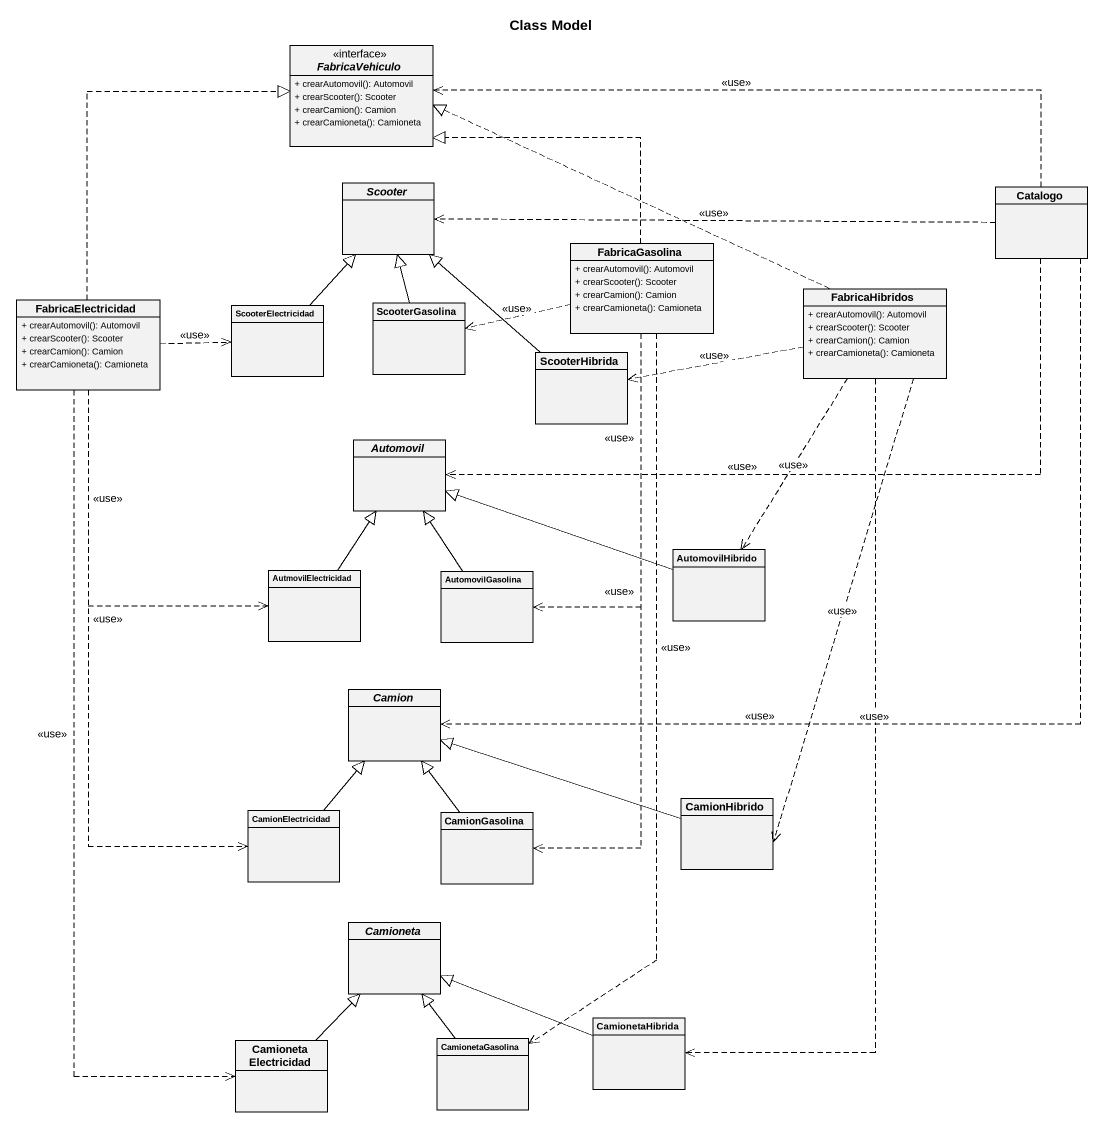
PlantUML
@startuml
title Class Model
hide circle
hide empty members
skinparam classAttributeIconSize 0
interface FabricaVehiculo {
  + crearAutomovil(): Automovil
  + crearScooter(): Scooter
  + crearCamion(): Camion
  + crearCamioneta(): Camioneta
}
abstract class Scooter
class Catalogo
class FabricaGasolina {
  + crearAutomovil(): Automovil
  + crearScooter(): Scooter
  + crearCamion(): Camion
  + crearCamioneta(): Camioneta
}
class FabricaHibridos {
  + crearAutomovil(): Automovil
  + crearScooter(): Scooter
  + crearCamion(): Camion
  + crearCamioneta(): Camioneta
}
class FabricaElectricidad {
  + crearAutomovil(): Automovil
  + crearScooter(): Scooter
  + crearCamion(): Camion
  + crearCamioneta(): Camioneta
}
class ScooterElectricidad
class ScooterGasolina
class ScooterHibrida
abstract class Automovil
class AutmovilElectricidad
class AutomovilGasolina
class AutomovilHibrido
abstract class Camion
class CamionHibrido
class CamionElectricidad
class CamionGasolina
abstract class Camioneta
class CamionetaHibrida
class CamionetaElectricidad
class CamionetaGasolina
Catalogo .left.> FabricaVehiculo : <<use>>
Catalogo .left.> Scooter : <<use>>
Catalogo .left.> Automovil : <<use>>
Catalogo ..> Camion : <<use>>
FabricaGasolina .up.|> FabricaVehiculo
FabricaGasolina .left.> ScooterGasolina : <<use>>
FabricaGasolina ..> AutomovilGasolina : <<use>>
FabricaGasolina ..> CamionGasolina : <<use>>
FabricaGasolina ..> CamionetaGasolina : <<use>>
FabricaHibridos .left.|> FabricaVehiculo
FabricaHibridos .left.> ScooterHibrida : <<use>>
FabricaHibridos ..> AutomovilHibrido : <<use>>
FabricaHibridos ..> CamionHibrido : <<use>>
FabricaHibridos ..> CamionetaHibrida : <<use>>
FabricaElectricidad .up.|> FabricaVehiculo
FabricaElectricidad .right.> ScooterElectricidad : <<use>>
FabricaElectricidad ..> AutmovilElectricidad : <<use>>
FabricaElectricidad ..> CamionElectricidad : <<use>>
FabricaElectricidad ..> CamionetaElectricidad : <<use>>
ScooterElectricidad -up-|> Scooter
ScooterGasolina -up-|> Scooter
ScooterHibrida -up-|> Scooter
AutmovilElectricidad -up-|> Automovil
AutomovilGasolina -up-|> Automovil
AutomovilHibrido -left-|> Automovil
CamionHibrido -left-|> Camion
CamionElectricidad -up-|> Camion
CamionGasolina -up-|> Camion
CamionetaHibrida -left-|> Camioneta
CamionetaElectricidad -up-|> Camioneta
CamionetaGasolina -up-|> Camioneta
@enduml
